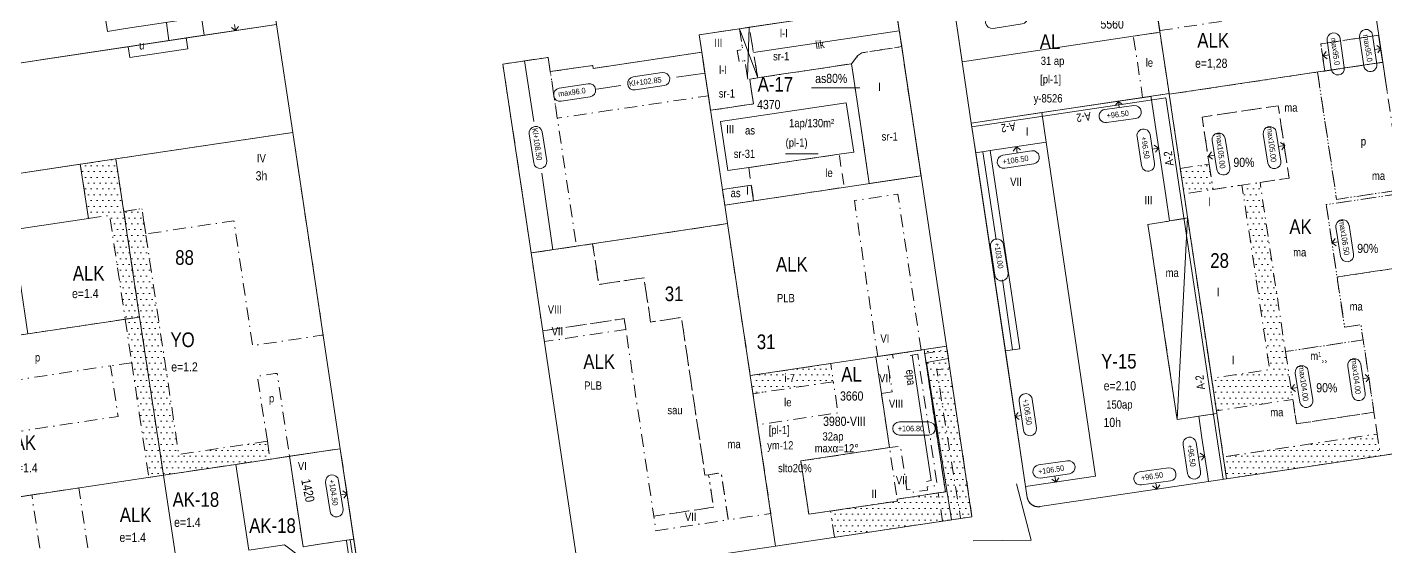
# Model space of a CAD drawing. Header units: metres. Extents: x 24485995 to 24488038, y 6819999 to 6822001.
# Drawn here: x 24486741.4 to 24487112.6, y 6820513.4 to 6820655.4 of the extents above; entities that cross this region are included whole.
import ezdxf

# ---------------------------------------------------------------- set-up
doc = ezdxf.new("R2010")
doc.units = ezdxf.units.M
for name, pattern in [('k10020', [0]), ('k10040', [10.3, 3.5, -1.5, 0.3, -1.5, 3.5]), ('k10050', [8, 3, -2, 3]), ('K10271', [0]), ('k10400', [0]), ('K10430', [0]), ('k10630.1', [0]), ('Osoitus_AK', [0])]:
    doc.linetypes.add(name, pattern=pattern)
for name, color, linetype, lineweight in [('AK_AsemakaavaTeksti_Korttelinumero', 7, 'Continuous', 0), ('AK_AsemakaavaViiva_Kaupunginosan_raja', 7, 'Continuous', 0), ('AK_JohdoillevarattuViiva', 7, 'Continuous', 0), ('AK_Kaavamerkinta_Kayttotarkoitusalue', 7, 'Continuous', 0), ('AK_KayttotarkoitusViiva', 7, 'Continuous', 0), ('AK_LiikennointiTeksti_Autopaikkamerkinta', 7, 'Continuous', 0), ('AK_LiikennointiTeksti_Autopaikkamerkinta_m2', 7, 'Continuous', 0), ('AK_LiikennointiViiva_Ajoneuvoliittymakielto', 7, 'Continuous', 0), ('AK_MuuAsemakaavaTeksti_Alueenosan_kayttotarkoitus', 7, 'Continuous', 0), ('AK_MuuAsemakaavaTeksti_Erityismaarays', 7, 'Continuous', 0), ('AK_MuuAsemakaavaViiva_alueenosan_raja', 7, 'Continuous', 0), ('AK_MuuAsemakaavaViiva_Merkinnan_alleviivaus', 7, 'Continuous', 0), ('AK_MuuAsemakaavaViiva_Merkinnan_Kohdistusnuoli', 7, 'Continuous', 0), ('AK_MuuAsemakaavaViiva_Ohj_alueenosan_raja', 7, 'Continuous', 0), ('AK_Poistettava_merkintä', 7, 'Continuous', 0), ('AK_RakennusalaTeksti_Huoneistomaara', 7, 'Continuous', 0), ('AK_RakennusalaTeksti_Kerrosala_tai_luku', 7, 'Continuous', 0), ('AK_RakennusalaTeksti_Rakennusoikeus', 7, 'Continuous', 0), ('AK_RakennusalaTeksti_Tehokkuusluku', 7, 'Continuous', 0), ('AK_RakennusalaViiva_Maanalaisen_tilan_viiva', 7, 'Continuous', 0), ('AK_RakennusalaViiva_Rakennusalan_raja__I_', 7, 'Continuous', 0), ('AK_RakentaminenTeksti_Kattokaltevuus', 7, 'Continuous', 0), ('AK_RakentaminenTeksti_Korkeusmerkinta', 7, 'Continuous', 0), ('AK_RakentaminenTeksti_Korkeusmerkinta_ja_soikio', 7, 'Continuous', 0), ('AK_RakentaminenTeksti_Korkeusmerkinta_ja_soikio_ja_nuoli', 7, 'Continuous', 0), ('AK_RakentaminenTeksti_Rakentamismaarays', 7, 'Continuous', 0), ('AK_RakentaminenViiva_dB_yms_aaltoviiva', 7, 'Continuous', 0), ('AK_RakentaminenViiva_Harjasuunta', 7, 'Continuous', 0), ('AK_RakentaminenViiva_Kulkuaukko', 7, 'Continuous', 0), ('AK_YmparistoAlue_Istutettava_alue', 7, 'Continuous', 0), ('AK_YmparistoTeksti_Aita_puurivimerkinta', 7, 'Continuous', 0), ('AK_YmparistoViiva_Aita', 7, 'Continuous', 0), ('AK_YmparistoViiva_Istutettava_puurivi', 7, 'Continuous', 0)]:
    doc.layers.add(name, color=color, linetype=linetype, lineweight=lineweight)
doc.styles.add('ArialNarrow', font='ARIALN.TTF')

# ---------------------------------------------------------------- blocks, each defined once
blk = doc.blocks.new('AKP43')
at = {"layer": 'AK_RakentaminenTeksti_Korkeusmerkinta_ja_soikio', "color": 7, "linetype": 'Continuous', "lineweight": 13}
for p, q in [((4, 1.8), (-4, 1.8)), ((-4, -1.8), (4, -1.8))]:
    blk.add_line(p, q, dxfattribs=at)
for centre, start, end in [((-4, 0), 90, 270), ((4, 0), 270, 90)]:
    blk.add_arc(centre, 1.8, start, end, dxfattribs=at)
blk = doc.blocks.new('KORKE4')
at = {"layer": 'AK_RakentaminenTeksti_Korkeusmerkinta_ja_soikio_ja_nuoli', "color": 7, "linetype": 'Continuous', "lineweight": 13}
for p, q in [((4, 1.8), (-4, 1.8)), ((-4, -1.8), (4, -1.8)), ((0, -3.5), (-1, -2.5)), ((0, -1.8), (0, -3.5)), ((0, -3.5), (1, -2.5))]:
    blk.add_line(p, q, dxfattribs=at)
for centre, start, end in [((-4, 0), 90, 270), ((4, 0), 270, 90)]:
    blk.add_arc(centre, 1.8, start, end, dxfattribs=at)

msp = doc.modelspace()

# ---------------------------------------------------------------- hatches: boundary and pattern name
at = {"layer": 'AK_YmparistoAlue_Istutettava_alue', "linetype": 'Continuous', "lineweight": 0}
h = msp.add_hatch(dxfattribs=at)
h.set_pattern_fill('DOTS', style=0)
h.paths.add_polyline_path([(24486755.86, 6820617.96), (24486758.08, 6820603.13), (24486763.88, 6820603.99), (24486768.13, 6820575.6), (24486772.09, 6820576.19), (24486768.8, 6820598.16), (24486767.83, 6820604.59), (24486767.76, 6820605.08), (24486765.62, 6820619.42)], flags=0)
h = msp.add_hatch(dxfattribs=at)
h.set_pattern_fill('DOTS', style=0)
h.paths.add_polyline_path([(24487056.4, 6820616.82), (24487057.44, 6820609.9), (24487065.35, 6820611.08), (24487064.32, 6820618.01)], flags=0)
h = msp.add_hatch(dxfattribs=at)
h.set_pattern_fill('DOTS', style=0)
h.paths.add_polyline_path([(24487066.3, 6820550.57), (24487071.66, 6820551.37), (24487087.16, 6820553.68), (24487085.14, 6820566.77), (24487084.49, 6820570.97), (24487079.34, 6820605.4), (24487078.21, 6820613), (24487073.26, 6820612.27), (24487074.4, 6820604.66), (24487079.54, 6820570.26), (24487080.84, 6820561.84), (24487071.91, 6820560.5), (24487064.98, 6820559.46)], flags=0)
h = msp.add_hatch(dxfattribs=at)
h.set_pattern_fill('DOTS', style=0)
h.paths.add_polyline_path([(24486778.86, 6820564.78), (24486777.03, 6820576.93), (24486773.74, 6820598.9), (24486772.7, 6820605.82), (24486767.76, 6820605.08), (24486767.83, 6820604.59), (24486768.8, 6820598.16), (24486772.09, 6820576.19), (24486777.82, 6820537.91), (24486778.57, 6820532.96), (24486807.74, 6820537.33), (24486806.98, 6820542.27), (24486789.97, 6820539.73), (24486782.77, 6820538.65)], flags=0)
h = msp.add_hatch(dxfattribs=at)
h.set_pattern_fill('DOTS', style=0)
h.paths.add_polyline_path([(24486768.13, 6820575.6), (24486769.91, 6820563.73), (24486771.98, 6820549.89), (24486774.62, 6820532.37), (24486778.57, 6820532.96), (24486777.82, 6820537.91), (24486772.09, 6820576.19)], flags=0)
h = msp.add_hatch(dxfattribs=at)
h.set_pattern_fill('DOTS', style=0)
h.paths.add_polyline_path([(24486999.5, 6820521.62), (24486961.92, 6820516.01), (24486960.85, 6820523.18), (24486979.15, 6820525.91), (24486979.07, 6820526.45), (24486992.22, 6820528.42), (24486986.41, 6820567.29), (24486992.54, 6820568.2)], flags=0)
h = msp.add_hatch(dxfattribs=at)
h.set_pattern_fill('DOTS', style=0)
h.paths.add_polyline_path([(24486938.9, 6820560.19), (24486960.9, 6820563.47), (24486961.63, 6820558.53), (24486939.64, 6820555.24)], flags=0)
h = msp.add_hatch(dxfattribs=at)
h.set_pattern_fill('DOTS', style=0)
h.paths.add_polyline_path([(24487110.22, 6820544.23), (24487098.71, 6820542.51), (24487089.11, 6820541.08), (24487072.49, 6820538.59), (24487068.19, 6820537.95), (24487069.08, 6820532.02), (24487069.26, 6820532.04), (24487111.11, 6820538.3), (24487110.66, 6820541.26)], flags=0)

# ---------------------------------------------------------------- linework, layer by layer
at = {"layer": 'AK_AsemakaavaViiva_Kaupunginosan_raja', "linetype": 'k10020', "lineweight": 9, "flags": 128}
for points in [[(24486809.51, 6820656.19), (24486813.94, 6820626.66), (24486820.42, 6820583.44), (24486821.8, 6820574.18)], [(24486821.8, 6820574.18), (24486826.89, 6820540.21)], [(24486826.89, 6820540.21), (24486833.37, 6820496.99)]]:
    msp.add_lwpolyline(points, dxfattribs=at)
at = {"layer": 'AK_JohdoillevarattuViiva', "linetype": 'Continuous', "lineweight": 5, "flags": 128}
for points in [[(24486779.45, 6820656.64), (24486780.06, 6820651.76)], [(24486993.05, 6820564.84), (24486987.09, 6820563.79), (24486993.94, 6820520.79)]]:
    msp.add_lwpolyline(points, dxfattribs=at)
at = {"layer": 'AK_KayttotarkoitusViiva', "linetype": 'Continuous', "lineweight": 20, "flags": 128}
for points in [[(24486796.16, 6820744.93), (24486809.51, 6820656.19), (24486715.96, 6820642.12), (24486709.31, 6820686.32)], [(24487048.91, 6820667), (24487048.91, 6820667), (24487107.26, 6820675.72), (24487111.72, 6820645.82)], [(24487053.35, 6820637.26), (24487048.91, 6820667)], [(24486925.69, 6820648.58), (24486924.98, 6820653.35), (24486978.62, 6820661.37), (24486985.58, 6820614.79)], [(24486994.88, 6820658.92), (24486999.32, 6820629.18)], [(24486871.34, 6820645.34), (24486883.71, 6820647.18), (24486884.29, 6820643.28), (24486895.9, 6820644.96), (24486896.02, 6820644.15), (24486925.69, 6820648.58)], [(24486925.69, 6820648.58), (24486931.94, 6820606.77)], [(24486879.05, 6820593.71), (24486871.34, 6820645.34)], [(24487053.37, 6820637.1), (24487111.72, 6820645.82)], [(24487111.72, 6820645.82), (24487112.92, 6820637.82)], [(24486999.32, 6820629.18), (24487053.35, 6820637.26)], [(24487053.35, 6820637.26), (24487053.37, 6820637.1)], [(24487069.08, 6820532.02), (24487063.73, 6820567.79), (24487058.57, 6820602.3), (24487053.37, 6820637.1)], [(24487014.6, 6820526.91), (24486999.47, 6820628.2), (24486999.32, 6820629.18)], [(24486765.61, 6820619.42), (24486813.94, 6820626.66), (24486820.42, 6820583.44), (24486821.8, 6820574.18), (24486826.89, 6820540.21)], [(24486723.77, 6820568.95), (24486717.29, 6820612.18), (24486765.61, 6820619.42)], [(24486772.09, 6820576.19), (24486765.61, 6820619.42)], [(24486931.94, 6820606.77), (24486979.65, 6820613.9), (24486985.58, 6820614.79)], [(24486985.58, 6820614.79), (24486992.54, 6820568.2)], [(24486931.94, 6820606.77), (24486932.69, 6820601.73)], [(24486879.05, 6820593.71), (24486903.02, 6820597.29), (24486932.69, 6820601.73)], [(24486932.69, 6820601.73), (24486938.9, 6820560.19)], [(24486892.22, 6820505.59), (24486879.05, 6820593.71)], [(24486772.09, 6820576.19), (24486723.77, 6820568.95)], [(24486778.57, 6820532.97), (24486772.09, 6820576.19)], [(24486992.54, 6820568.2), (24486938.9, 6820560.19)], [(24486945.86, 6820513.6), (24486999.5, 6820521.62), (24486992.54, 6820568.2)], [(24486938.9, 6820560.19), (24486945.86, 6820513.6)], [(24486798.37, 6820535.93), (24486821.8, 6820539.45), (24486826.89, 6820540.21)], [(24486818.54, 6820494.77), (24486821.8, 6820495.26), (24486833.37, 6820496.99), (24486826.89, 6820540.21)], [(24487124.46, 6820540.29), (24487069.08, 6820532.02)], [(24486778.57, 6820532.97), (24486730.25, 6820525.72)], [(24486798.37, 6820535.93), (24486778.57, 6820532.97)], [(24486778.57, 6820532.97), (24486785.04, 6820489.75)], [(24486818.54, 6820494.77), (24486816.17, 6820510.6), (24486811.62, 6820513.96), (24486801.88, 6820512.5), (24486798.37, 6820535.93)], [(24487069.08, 6820532.02), (24487018.01, 6820524.39)], [(24486945.86, 6820513.6), (24486892.22, 6820505.59)]]:
    msp.add_lwpolyline(points, dxfattribs=at)
at = {"layer": 'AK_KayttotarkoitusViiva', "linetype": 'Continuous', "lineweight": 20}
msp.add_arc((24487017.57, 6820527.35), 3, 188.4864, 278.52, dxfattribs=at)
at = {"layer": 'AK_LiikennointiViiva_Ajoneuvoliittymakielto', "linetype": 'k10630.1', "lineweight": 5, "flags": 128}
for points in [[(24486809.51, 6820656.19), (24486780.06, 6820651.76)], [(24486780.06, 6820651.76), (24486744.96, 6820646.48)], [(24486717.29, 6820612.18), (24486765.61, 6820619.42)], [(24487124.46, 6820540.29), (24487069.08, 6820532.02)], [(24486830.6, 6820515.48), (24486833.37, 6820496.99)]]:
    msp.add_lwpolyline(points, dxfattribs=at)
at = {"layer": 'AK_MuuAsemakaavaViiva_alueenosan_raja', "linetype": 'k10040', "lineweight": 5, "flags": 128}
for points in [[(24487050.78, 6820654.49), (24487091.32, 6820660.55), (24487109.12, 6820663.21), (24487109.1, 6820663.35), (24487107.26, 6820675.72), (24487048.91, 6820667), (24487050.78, 6820654.49), (24487048.91, 6820667)], [(24486938.62, 6820655.39), (24486957.62, 6820658.23), (24486978.62, 6820661.37), (24486980.3, 6820650.12), (24486969.37, 6820648.43), (24486968.31, 6820647.66), (24486966.6, 6820645.42), (24486960.2, 6820644.46), (24486950.56, 6820643.02), (24486940.99, 6820641.59), (24486939.95, 6820647.66), (24486938.62, 6820655.39)], [(24486924.98, 6820653.35), (24486925.69, 6820648.58), (24486928.05, 6820632.7), (24486939.81, 6820634.47), (24486938.8, 6820641.26), (24486938.3, 6820641.15), (24486937.45, 6820646.29), (24486935.86, 6820646.02), (24486935.37, 6820649.06), (24486936.85, 6820649.28), (24486935.94, 6820654.99), (24486924.98, 6820653.35)], [(24486935.94, 6820654.99), (24486936.85, 6820649.28), (24486935.37, 6820649.06), (24486935.86, 6820646.02), (24486937.45, 6820646.29), (24486938.2, 6820641.7), (24486938.3, 6820641.15), (24486938.8, 6820641.26), (24486940.99, 6820641.59), (24486940.39, 6820645.08), (24486939.5, 6820650.24), (24486938.62, 6820655.39), (24486935.94, 6820654.99)], [(24486935.94, 6820654.99), (24486938.62, 6820655.39)], [(24487053.35, 6820637.26), (24487046.13, 6820636.18), (24487043.62, 6820652.96), (24487050.84, 6820654.04), (24487053.35, 6820637.26)], [(24487095.9, 6820643.45), (24487111.72, 6820645.82), (24487111.06, 6820650.25), (24487110.61, 6820653.24), (24487094.79, 6820650.87), (24487095.24, 6820647.89), (24487095.9, 6820643.45)], [(24487095.9, 6820643.45), (24487095.24, 6820647.89), (24487094.79, 6820650.87), (24487110.61, 6820653.24), (24487111.06, 6820650.25), (24487111.72, 6820645.82)], [(24486897.79, 6820632.28), (24486927.47, 6820636.68), (24486927.05, 6820639.51), (24486925.69, 6820648.58), (24486896.02, 6820644.15), (24486895.9, 6820644.96), (24486884.29, 6820643.28), (24486885.18, 6820637.31), (24486886.19, 6820630.56), (24486897.79, 6820632.28)], [(24486925.69, 6820648.58), (24486927.05, 6820639.51), (24486927.47, 6820636.68)], [(24486966.6, 6820645.42), (24486969.02, 6820629.04), (24486971.44, 6820612.67), (24486985.58, 6820614.79), (24486982.66, 6820634.32), (24486980.3, 6820650.12), (24486974.84, 6820649.27), (24486969.37, 6820648.43), (24486968.31, 6820647.66), (24486966.6, 6820645.42)], [(24486886.19, 6820630.56), (24486885.18, 6820637.31), (24486884.29, 6820643.28), (24486883.71, 6820647.18), (24486883.2, 6820647.11), (24486871.34, 6820645.34), (24486871.91, 6820641.48), (24486879.05, 6820593.71), (24486890.92, 6820595.48), (24486891.41, 6820595.56), (24486886.19, 6820630.56)], [(24487093.92, 6820643.16), (24487096.52, 6820625.76), (24487099.12, 6820608.36), (24487108.02, 6820609.69), (24487116.92, 6820611.02), (24487114.92, 6820624.42), (24487112.92, 6820637.82), (24487111.72, 6820645.82), (24487095.9, 6820643.45), (24487093.92, 6820643.16)], [(24486938.8, 6820641.26), (24486940.99, 6820641.59)], [(24487053.37, 6820637.1), (24487056.4, 6820616.82), (24487064.31, 6820618.01), (24487062.39, 6820630.86), (24487083.16, 6820633.97), (24487086.12, 6820614.19), (24487078.2, 6820613.01), (24487085.14, 6820566.77), (24487106.38, 6820569.95), (24487105.76, 6820574.07), (24487101.31, 6820573.41), (24487099.26, 6820587.14), (24487096.3, 6820606.92), (24487117.07, 6820610.03), (24487116.92, 6820611.02), (24487099.12, 6820608.36), (24487093.92, 6820643.16), (24487053.37, 6820637.1)], [(24487065.35, 6820611.08), (24487073.26, 6820612.27), (24487078.2, 6820613.01), (24487086.12, 6820614.19), (24487085.08, 6820621.11), (24487083.25, 6820633.39), (24487083.16, 6820633.97), (24487062.39, 6820630.86), (24487062.48, 6820630.29), (24487064.31, 6820618.01), (24487065.35, 6820611.08)], [(24486821.8, 6820574.18), (24486820.42, 6820583.44), (24486813.94, 6820626.66), (24486765.61, 6820619.42), (24486767.76, 6820605.08), (24486772.71, 6820605.82), (24486773.74, 6820598.9), (24486797.84, 6820602.51), (24486802.95, 6820568.39), (24486821.8, 6820571.22)], [(24486755.86, 6820617.96), (24486765.61, 6820619.42)], [(24486758.08, 6820603.12), (24486755.86, 6820617.96)], [(24487064.31, 6820618.01), (24487065.35, 6820611.08)], [(24487056.4, 6820616.82), (24487057.44, 6820609.9)], [(24486939.21, 6820612.22), (24486931.3, 6820611.04), (24486931.94, 6820606.77), (24486939.85, 6820607.95)], [(24487057.44, 6820609.9), (24487058.42, 6820603.29), (24487064.97, 6820559.46), (24487080.84, 6820561.83), (24487073.26, 6820612.27), (24487065.35, 6820611.08), (24487057.44, 6820609.9)], [(24486985.62, 6820567.17), (24486979.25, 6820609.79), (24486967.38, 6820608.02), (24486973.75, 6820565.4), (24486985.62, 6820567.17)], [(24487120.03, 6820590.25), (24487117.07, 6820610.03), (24487099.27, 6820607.37), (24487096.3, 6820606.92), (24487099.26, 6820587.14), (24487102.22, 6820587.59), (24487120.03, 6820590.25)], [(24486758.08, 6820603.12), (24486763.88, 6820603.99), (24486768.13, 6820575.6)], [(24486767.76, 6820605.08), (24486772.71, 6820605.82)], [(24486767.76, 6820605.08), (24486767.84, 6820604.59), (24486768.8, 6820598.16), (24486772.09, 6820576.19)], [(24486773.74, 6820598.9), (24486772.71, 6820605.82)], [(24487047.57, 6820601.49), (24487053.37, 6820602.45), (24487058.42, 6820603.29), (24487061.15, 6820585.04), (24487064.97, 6820559.46), (24487066.3, 6820550.56), (24487066.42, 6820549.81), (24487061.47, 6820549.07), (24487055.54, 6820548.19), (24487052.85, 6820566.16), (24487047.57, 6820601.49)], [(24486895.86, 6820596.22), (24486903.02, 6820597.29), (24486920.46, 6820599.9), (24486932.69, 6820601.73), (24486938.9, 6820560.19), (24486942.38, 6820536.9), (24486944.53, 6820522.51), (24486938.72, 6820521.64), (24486932.91, 6820520.77), (24486931.95, 6820527.2), (24486930.99, 6820533.63), (24486929.26, 6820533.37), (24486927.53, 6820533.11), (24486926.55, 6820532.96), (24486923.33, 6820554.52), (24486920.1, 6820576.08), (24486915.9, 6820575.46), (24486911.7, 6820574.83), (24486910.79, 6820580.89), (24486909.89, 6820586.94), (24486902.97, 6820585.91), (24486897.53, 6820585.1), (24486896.69, 6820590.66), (24486895.86, 6820596.22)], [(24486806.98, 6820542.28), (24486789.98, 6820539.73), (24486782.77, 6820538.65), (24486778.86, 6820564.78), (24486777.03, 6820576.93), (24486773.74, 6820598.9)], [(24486891.41, 6820595.56), (24486890.92, 6820595.48), (24486879.05, 6820593.71), (24486880.71, 6820582.58), (24486882.23, 6820572.45), (24486904.48, 6820575.77), (24486904.89, 6820573.05), (24486904.92, 6820572.8), (24486911.22, 6820530.67), (24486912.55, 6820521.77), (24486919.48, 6820522.81), (24486927.62, 6820524.02), (24486928.86, 6820524.21), (24486927.53, 6820533.11), (24486926.55, 6820532.96), (24486920.1, 6820576.08), (24486911.7, 6820574.83), (24486909.89, 6820586.94), (24486902.97, 6820585.91), (24486897.53, 6820585.1), (24486895.86, 6820596.22), (24486891.41, 6820595.56)], [(24487126.99, 6820543.33), (24487122.08, 6820576.51), (24487120.08, 6820589.86), (24487120.03, 6820590.25), (24487111.13, 6820588.92), (24487099.26, 6820587.14)], [(24487099.26, 6820587.14), (24487101.31, 6820573.41), (24487105.76, 6820574.07), (24487106.38, 6820569.95), (24487109.33, 6820550.17), (24487110.22, 6820544.23), (24487111.11, 6820538.3), (24487124.46, 6820540.29)], [(24486725.55, 6820557.08), (24486723.77, 6820568.95), (24486768.13, 6820575.6)], [(24486772.09, 6820576.19), (24486768.13, 6820575.6)], [(24486768.13, 6820575.6), (24486769.91, 6820563.73)], [(24486778.57, 6820532.97), (24486777.83, 6820537.91), (24486772.09, 6820576.19)], [(24486821.8, 6820571.22), (24486822.24, 6820571.28), (24486821.8, 6820574.18)], [(24486904.89, 6820573.05), (24486904.48, 6820575.77), (24486882.23, 6820572.45), (24486882.67, 6820569.48), (24486904.92, 6820572.8), (24486904.89, 6820573.05)], [(24487085.14, 6820566.77), (24487087.16, 6820553.68), (24487088.19, 6820547.01), (24487097.82, 6820548.45), (24487109.33, 6820550.17), (24487106.38, 6820569.95), (24487101.93, 6820569.28), (24487094.87, 6820568.23), (24487085.14, 6820566.77)], [(24486961.92, 6820516.01), (24486960.85, 6820523.18), (24486979.15, 6820525.91), (24486979.07, 6820526.45), (24486992.22, 6820528.42), (24486986.41, 6820567.29), (24486992.54, 6820568.2), (24486999.5, 6820521.62), (24486961.92, 6820516.01)], [(24486974.75, 6820555.33), (24486977.72, 6820555.78), (24486976.37, 6820564.78), (24486977.95, 6820565.01), (24486977.81, 6820566), (24486981.76, 6820566.59), (24486981.91, 6820565.6), (24486984.68, 6820566.02), (24486990.03, 6820530.21), (24486987.26, 6820529.8), (24486987.39, 6820528.91), (24486983.44, 6820528.32), (24486983.3, 6820529.21), (24486981.72, 6820528.97), (24486979.93, 6820540.94), (24486976.97, 6820540.5), (24486974.75, 6820555.33)], [(24486992.68, 6820567.31), (24486993.05, 6820564.84), (24486993.42, 6820562.36), (24486989.92, 6820561.75), (24486990.99, 6820554.69), (24486993.54, 6820538.98), (24486996.31, 6820521.8), (24486996.41, 6820521.16), (24486993.94, 6820520.79), (24486991.47, 6820520.42), (24486991.37, 6820521.01), (24486990.23, 6820528.12), (24486992.22, 6820528.42), (24486986.57, 6820566.23), (24486992.68, 6820567.31)], [(24486730.1, 6820543.61), (24486730.59, 6820543.68), (24486731.09, 6820543.76), (24486745.43, 6820545.91), (24486766.19, 6820549.02), (24486764.12, 6820562.86), (24486743.35, 6820559.75), (24486729.01, 6820557.6), (24486728.52, 6820557.53), (24486728.02, 6820557.45), (24486730.1, 6820543.61)], [(24486769.91, 6820563.73), (24486764.12, 6820562.86)], [(24486769.91, 6820563.73), (24486771.99, 6820549.89)], [(24486938.9, 6820560.19), (24486960.9, 6820563.47), (24486961.63, 6820558.53), (24486939.64, 6820555.24), (24486938.9, 6820560.19)], [(24486806.98, 6820542.28), (24486804.25, 6820559.99), (24486809.16, 6820560.73), (24486809.66, 6820560.8), (24486813.05, 6820538.13)], [(24486961.63, 6820558.53), (24486939.64, 6820555.24), (24486940.91, 6820546.74), (24486962.9, 6820550.02), (24486961.63, 6820558.53)], [(24487066.3, 6820550.56), (24487066.42, 6820549.81), (24487068.19, 6820537.95), (24487110.22, 6820544.23), (24487109.33, 6820550.17), (24487088.19, 6820547.01), (24487087.16, 6820553.68), (24487079.41, 6820552.52), (24487066.3, 6820550.56)], [(24486771.99, 6820549.89), (24486774.61, 6820532.37)], [(24487066.3, 6820550.56), (24487066.42, 6820549.81)], [(24487069.08, 6820532.02), (24487068.19, 6820537.95), (24487110.22, 6820544.23), (24487111.11, 6820538.3), (24487069.08, 6820532.02)], [(24486806.98, 6820542.28), (24486807.74, 6820537.34)], [(24486821.8, 6820539.45), (24486826.89, 6820540.21), (24486830.6, 6820515.48), (24486825.51, 6820514.72), (24486821.8, 6820514.17)], [(24486952.74, 6820536.88), (24486976.97, 6820540.5), (24486979.07, 6820526.45), (24486979.15, 6820525.91), (24486954.92, 6820522.29), (24486952.74, 6820536.88)], [(24486778.57, 6820532.97), (24486798.37, 6820535.93), (24486807.74, 6820537.34)], [(24486813.05, 6820538.13), (24486807.74, 6820537.34)], [(24486813.05, 6820538.13), (24486821.8, 6820539.45)], [(24486821.8, 6820514.17), (24486816.76, 6820513.41), (24486813.05, 6820538.13)], [(24486774.61, 6820532.37), (24486778.57, 6820532.97)], [(24486928.86, 6820524.21), (24486927.62, 6820524.02), (24486919.48, 6820522.81), (24486912.55, 6820521.77), (24486913.14, 6820517.81), (24486920.07, 6820518.85), (24486928.21, 6820520.07), (24486929.45, 6820520.25), (24486932.91, 6820520.77), (24486930.99, 6820533.63), (24486927.53, 6820533.11), (24486928.86, 6820524.21)], [(24486760.95, 6820492.91), (24486760.91, 6820493.21), (24486755.47, 6820529.5), (24486742.61, 6820527.58), (24486748.05, 6820491.28), (24486748.1, 6820490.99), (24486760.95, 6820492.91)], [(24487069.26, 6820532.05), (24487069.08, 6820532.02)], [(24486742.61, 6820527.58), (24486735.2, 6820526.46)]]:
    msp.add_lwpolyline(points, dxfattribs=at)
at = {"layer": 'AK_MuuAsemakaavaViiva_Merkinnan_alleviivaus', "linetype": 'Continuous', "lineweight": 5, "flags": 128}
for points in [[(24486955.67, 6820638.87), (24486968.87, 6820638.87)], [(24486948.51, 6820620.84), (24486957.44, 6820620.84)]]:
    msp.add_lwpolyline(points, dxfattribs=at)
at = {"layer": 'AK_MuuAsemakaavaViiva_Merkinnan_Kohdistusnuoli', "linetype": 'Osoitus_AK', "lineweight": 5, "flags": 128}
for points in [[(24486879.82, 6820629.64), (24486877.27, 6820646.22)], [(24486918.74, 6820641.77), (24486926.58, 6820642.84)], [(24486903.6, 6820639.52), (24486896.87, 6820638.49)], [(24487006.1, 6820597.34), (24487002.48, 6820621.4)], [(24486882.01, 6820615.49), (24486884.98, 6820594.6)], [(24487007.81, 6820586.33), (24487010.58, 6820567.23)], [(24486999.78, 6820515), (24487015.65, 6820515.21), (24487011.65, 6820530.57)]]:
    msp.add_lwpolyline(points, dxfattribs=at)
at = {"layer": 'AK_MuuAsemakaavaViiva_Ohj_alueenosan_raja', "linetype": 'k10050', "lineweight": 5, "flags": 128}
msp.add_lwpolyline([(24486938.49, 6820617.05), (24486939.21, 6820612.22), (24486939.85, 6820607.95), (24486952.21, 6820609.8), (24486964.57, 6820611.65), (24486963.22, 6820620.69), (24486950.86, 6820618.87), (24486938.49, 6820617.05)], dxfattribs=at)
at = {"layer": 'AK_Poistettava_merkintä', "linetype": 'k10040', "lineweight": 0, "flags": 128}
for points in [[(24487057.44, 6820609.9), (24487058.42, 6820603.29)], [(24486895.86, 6820596.22), (24486901.3, 6820597.04), (24486903.02, 6820597.29), (24486908.23, 6820598.07), (24486932.69, 6820601.73), (24486934.36, 6820590.6), (24486936.17, 6820578.48), (24486938.9, 6820560.19), (24486942.83, 6820533.88), (24486944.53, 6820522.51)]]:
    msp.add_lwpolyline(points, dxfattribs=at)
at = {"layer": 'AK_RakennusalaViiva_Maanalaisen_tilan_viiva', "linetype": 'Continuous', "lineweight": 5, "flags": 128}
msp.add_lwpolyline([(24487055.54, 6820548.19), (24487058.41, 6820603.41)], dxfattribs=at)
at = {"layer": 'AK_RakennusalaViiva_Rakennusalan_raja__I_', "linetype": 'K10271', "lineweight": 9, "flags": 128}
for points in [[(24486784.79, 6820652.47), (24486789.74, 6820653.22), (24486788.99, 6820658.16), (24486784.05, 6820657.42), (24486768.23, 6820655.04), (24486763.28, 6820654.29), (24486758.52, 6820685.94), (24486784.23, 6820689.81), (24486783.83, 6820692.47), (24486783.79, 6820692.77), (24486781.85, 6820705.63), (24486768.64, 6820703.64), (24486761.21, 6820702.52), (24486762.45, 6820694.31), (24486763.19, 6820689.37), (24486755.28, 6820688.18), (24486735.76, 6820685.24), (24486735.02, 6820690.19), (24486732.05, 6820689.74), (24486719.2, 6820687.81), (24486719.65, 6820684.84), (24486716.68, 6820684.39), (24486716.98, 6820682.42), (24486722.14, 6820648.1), (24486722.88, 6820643.16), (24486763.17, 6820649.22), (24486768.97, 6820650.09), (24486784.79, 6820652.47)], [(24486809.51, 6820656.19), (24486803.56, 6820695.75), (24486789.72, 6820693.66), (24486783.79, 6820692.77), (24486783.83, 6820692.47), (24486784.23, 6820689.81), (24486788.99, 6820658.16), (24486789.74, 6820653.22), (24486809.51, 6820656.19)], [(24486788.99, 6820658.16), (24486784.23, 6820689.81), (24486758.52, 6820685.94), (24486763.28, 6820654.29), (24486768.23, 6820655.04), (24486784.05, 6820657.42), (24486788.99, 6820658.16)], [(24487050.84, 6820654.04), (24487048.91, 6820667), (24486994.88, 6820658.92), (24486996.81, 6820645.97), (24487050.84, 6820654.04)], [(24486924.98, 6820653.35), (24486925.33, 6820650.97), (24486925.69, 6820648.58), (24486926.37, 6820644.05), (24486927.05, 6820639.51), (24486927.47, 6820636.68), (24486928.05, 6820632.7), (24486933.93, 6820633.59), (24486939.81, 6820634.47), (24486939.3, 6820637.87), (24486938.8, 6820641.26), (24486939.89, 6820641.43), (24486940.99, 6820641.59), (24486947.33, 6820642.54), (24486953.79, 6820643.5), (24486966.6, 6820645.42), (24486967.12, 6820641.85), (24486969.02, 6820629.04), (24486971.44, 6820612.67), (24486978.66, 6820613.75), (24486985.58, 6820614.79), (24486984.63, 6820621.17), (24486983.78, 6820626.85), (24486983.14, 6820631.15), (24486982.19, 6820637.49), (24486981.34, 6820643.17), (24486980.3, 6820650.12), (24486979.46, 6820655.74), (24486978.62, 6820661.37), (24486958.62, 6820658.38), (24486938.62, 6820655.39), (24486937.28, 6820655.19), (24486935.94, 6820654.99), (24486930.46, 6820654.17), (24486924.98, 6820653.35)], [(24486784.79, 6820652.47), (24486768.97, 6820650.09), (24486769.42, 6820647.13), (24486785.24, 6820649.51), (24486784.79, 6820652.47)], [(24487014.6, 6820526.91), (24487014.62, 6820526.81), (24487014.64, 6820526.71), (24487014.67, 6820526.6), (24487014.69, 6820526.5), (24487014.72, 6820526.4), (24487014.76, 6820526.3), (24487014.8, 6820526.21), (24487014.84, 6820526.11), (24487014.89, 6820526.02), (24487014.93, 6820525.92), (24487014.98, 6820525.83), (24487015.04, 6820525.74), (24487015.1, 6820525.66), (24487015.16, 6820525.57), (24487015.22, 6820525.49), (24487015.29, 6820525.41), (24487015.36, 6820525.33), (24487015.43, 6820525.25), (24487015.5, 6820525.18), (24487015.58, 6820525.11), (24487015.66, 6820525.04), (24487015.74, 6820524.97), (24487015.83, 6820524.91), (24487015.91, 6820524.85), (24487016, 6820524.8), (24487016.09, 6820524.74), (24487016.18, 6820524.69), (24487016.28, 6820524.65), (24487016.37, 6820524.6), (24487016.47, 6820524.56), (24487016.57, 6820524.53), (24487016.67, 6820524.49), (24487016.77, 6820524.46), (24487016.87, 6820524.44), (24487016.97, 6820524.41), (24487017.08, 6820524.4), (24487017.18, 6820524.38), (24487017.28, 6820524.37), (24487017.39, 6820524.36), (24487017.49, 6820524.36), (24487017.6, 6820524.35), (24487017.7, 6820524.36), (24487017.81, 6820524.36), (24487017.91, 6820524.37), (24487018.01, 6820524.39), (24487064.13, 6820531.28), (24487063.84, 6820533.25), (24487062.34, 6820543.23), (24487061.47, 6820549.07), (24487055.54, 6820548.19), (24487052.85, 6820566.16), (24487048.35, 6820596.26), (24487047.57, 6820601.49), (24487053.26, 6820602.43), (24487053.49, 6820602.47), (24487052.45, 6820609.42), (24487048.47, 6820636.1), (24487048.43, 6820636.35), (24487048.4, 6820636.52), (24487018.61, 6820632.07), (24487019.79, 6820623.99), (24487033.21, 6820532.69), (24487014.16, 6820529.85), (24487014.6, 6820526.91)], [(24486932.78, 6820616.21), (24486938.49, 6820617.05), (24486963.22, 6820620.69), (24486967.2, 6820621.27), (24486965.16, 6820634.76), (24486930.8, 6820629.68), (24486932.78, 6820616.21)], [(24487019.79, 6820623.99), (24487018.61, 6820632.07), (24486999.32, 6820629.18), (24487000.53, 6820621.11), (24487004.43, 6820621.7), (24487019.79, 6820623.99)], [(24487000.53, 6820621.11), (24487008.62, 6820566.93), (24487012.53, 6820567.52), (24487004.43, 6820621.7), (24487000.53, 6820621.11)], [(24487004.43, 6820621.7), (24487012.53, 6820567.52), (24487008.62, 6820566.93), (24487014.16, 6820529.85), (24487033.21, 6820532.69), (24487019.79, 6820623.99), (24487004.43, 6820621.7)], [(24486737.32, 6820600.01), (24486758.08, 6820603.12), (24486755.86, 6820617.96), (24486717.29, 6820612.18), (24486719.52, 6820597.34), (24486737.32, 6820600.01)], [(24486939.21, 6820612.22), (24486931.3, 6820611.04), (24486931.94, 6820606.77), (24486939.85, 6820607.95), (24486939.21, 6820612.22)], [(24487066.42, 6820549.81), (24487066.3, 6820550.56), (24487064.97, 6820559.46), (24487063.73, 6820567.79), (24487058.57, 6820602.3), (24487058.42, 6820603.29), (24487053.49, 6820602.47), (24487053.26, 6820602.43), (24487047.57, 6820601.49), (24487048.35, 6820596.26), (24487052.85, 6820566.16), (24487055.54, 6820548.19), (24487061.47, 6820549.07), (24487066.42, 6820549.81)], [(24486737.32, 6820600.01), (24486719.52, 6820597.34), (24486723.77, 6820568.95), (24486741.57, 6820571.62), (24486737.32, 6820600.01)], [(24486952.74, 6820536.88), (24486954.92, 6820522.29), (24486979.15, 6820525.91), (24486979.07, 6820526.45), (24486992.22, 6820528.42), (24486986.41, 6820567.29), (24486981.76, 6820566.59), (24486977.81, 6820566), (24486973.26, 6820565.32), (24486974.75, 6820555.33), (24486976.97, 6820540.5), (24486952.74, 6820536.88)], [(24486821.8, 6820539.45), (24486813.05, 6820538.13), (24486816.76, 6820513.41), (24486821.8, 6820514.17), (24486825.51, 6820514.72), (24486830.6, 6820515.48), (24486826.89, 6820540.21), (24486821.8, 6820539.45)]]:
    msp.add_lwpolyline(points, dxfattribs=at)
at = {"layer": 'AK_RakentaminenTeksti_Korkeusmerkinta_ja_soikio_ja_nuoli', "linetype": 'Continuous', "lineweight": 5, "flags": 128}
for points in [[(24486798.27, 6820654.5), (24486797.15, 6820655.36)], [(24486798.04, 6820656.19), (24486798.27, 6820654.5)], [(24486798.27, 6820654.5), (24486799.13, 6820655.63)], [(24487096.54, 6820651.83), (24487097.66, 6820643.91)], [(24487101.22, 6820644.41), (24487100.11, 6820652.33)], [(24487105.39, 6820652.75), (24487106.55, 6820644.83)], [(24487110.11, 6820645.35), (24487108.95, 6820653.27)], [(24487095.42, 6820647.63), (24487096.27, 6820648.76)], [(24487097.1, 6820647.87), (24487095.42, 6820647.63)], [(24487095.42, 6820647.63), (24487096.55, 6820646.78)], [(24487109.53, 6820649.31), (24487111.21, 6820649.56)], [(24487111.21, 6820649.56), (24487110.08, 6820650.4)], [(24487111.21, 6820649.56), (24487110.37, 6820648.42)], [(24487043.71, 6820634.01), (24487035.78, 6820632.92)], [(24487039.51, 6820635.15), (24487038.66, 6820634.02)], [(24487039.51, 6820635.15), (24487040.64, 6820634.29)], [(24487039.74, 6820633.46), (24487039.51, 6820635.15)], [(24487036.27, 6820629.35), (24487044.19, 6820630.44)], [(24487044.59, 6820625.51), (24487045.82, 6820617.6)], [(24487049.38, 6820618.15), (24487048.15, 6820626.06)], [(24487079.08, 6820626.18), (24487080.35, 6820618.28)], [(24487083.9, 6820618.85), (24487082.64, 6820626.75)], [(24487015.83, 6820621.63), (24487007.92, 6820620.42)], [(24487011.62, 6820622.7), (24487010.78, 6820621.56)], [(24487011.62, 6820622.7), (24487012.76, 6820621.87)], [(24487011.88, 6820621.02), (24487011.62, 6820622.7)], [(24487048.76, 6820622.11), (24487050.44, 6820622.37)], [(24487050.44, 6820622.37), (24487049.3, 6820623.2)], [(24487050.44, 6820622.37), (24487049.61, 6820621.23)], [(24487065.13, 6820624.43), (24487066.4, 6820616.53)], [(24487069.96, 6820617.11), (24487068.68, 6820625)], [(24487083.27, 6820622.8), (24487084.95, 6820623.07)], [(24487084.95, 6820623.07), (24487083.8, 6820623.9)], [(24487084.95, 6820623.07), (24487084.12, 6820621.93)], [(24487008.47, 6820616.86), (24487016.37, 6820618.07)], [(24487064.09, 6820620.21), (24487064.91, 6820621.36)], [(24487065.76, 6820620.48), (24487064.09, 6820620.21)], [(24487064.09, 6820620.21), (24487065.23, 6820619.38)], [(24487098.95, 6820600.73), (24487100.19, 6820592.83)], [(24487103.75, 6820593.39), (24487102.51, 6820601.29)], [(24487097.89, 6820596.51), (24487098.73, 6820597.66)], [(24487099.57, 6820596.78), (24487097.89, 6820596.51)], [(24487097.89, 6820596.51), (24487099.04, 6820595.68)], [(24487102.19, 6820562.77), (24487103.41, 6820554.87)], [(24487106.97, 6820555.41), (24487105.75, 6820563.32)], [(24487087.82, 6820560.87), (24487089.06, 6820552.97)], [(24487092.62, 6820553.53), (24487091.38, 6820561.43)], [(24487106.36, 6820559.37), (24487108.04, 6820559.63)], [(24487108.04, 6820559.63), (24487106.9, 6820560.46)], [(24487108.04, 6820559.63), (24487107.2, 6820558.49)], [(24487086.76, 6820556.66), (24487087.59, 6820557.8)], [(24487088.44, 6820556.92), (24487086.76, 6820556.66)], [(24487086.76, 6820556.66), (24487087.9, 6820555.82)], [(24487012.4, 6820553.21), (24487013.55, 6820545.29)], [(24487017.11, 6820545.81), (24487015.97, 6820553.73)], [(24487011.29, 6820549.01), (24487012.14, 6820550.14)], [(24487012.98, 6820549.25), (24487011.29, 6820549.01)], [(24487011.29, 6820549.01), (24487012.43, 6820548.16)], [(24487057.17, 6820541.31), (24487058.42, 6820533.41)], [(24487061.98, 6820533.97), (24487060.73, 6820541.87)], [(24487025.61, 6820536.91), (24487017.69, 6820535.76)], [(24487061.35, 6820537.92), (24487063.03, 6820538.19)], [(24487063.03, 6820538.19), (24487061.89, 6820539.02)], [(24487063.03, 6820538.19), (24487062.2, 6820537.04)], [(24487018.21, 6820532.2), (24487026.12, 6820533.35)], [(24487022.17, 6820532.77), (24487022.41, 6820531.09)], [(24487053.21, 6820534.97), (24487045.29, 6820533.86)], [(24486822.9, 6820530.99), (24486824.12, 6820523.08)], [(24486827.68, 6820523.63), (24486826.45, 6820531.54)], [(24487022.41, 6820531.09), (24487021.28, 6820531.93)], [(24487022.41, 6820531.09), (24487023.26, 6820532.22)], [(24487045.79, 6820530.3), (24487053.71, 6820531.41)], [(24487049.99, 6820529.17), (24487048.86, 6820530.02)], [(24487049.75, 6820530.85), (24487049.99, 6820529.17)], [(24487049.99, 6820529.17), (24487050.84, 6820530.3)], [(24486827.07, 6820527.59), (24486828.75, 6820527.85)], [(24486828.75, 6820527.85), (24486827.61, 6820528.68)], [(24486828.75, 6820527.85), (24486827.91, 6820526.7)]]:
    msp.add_lwpolyline(points, dxfattribs=at)
at = {"layer": 'AK_RakentaminenTeksti_Korkeusmerkinta_ja_soikio_ja_nuoli', "linetype": 'Continuous', "lineweight": 5}
for centre, start, end in [((24487098.33, 6820652.08), 8.0171, 188.0171), ((24487099.44, 6820644.16), 188.0171, 8.0171), ((24487036.02, 6820631.14), 97.8081, 277.8081), ((24487043.95, 6820632.22), 277.8081, 97.8081), ((24487066.9, 6820624.72), 9.1685, 189.1685), ((24487080.86, 6820626.47), 9.1052, 189.1052), ((24487016.1, 6820619.85), 278.6732, 98.6732), ((24487008.19, 6820618.64), 98.6732, 278.6732), ((24487082.12, 6820618.57), 189.1052, 9.1052), ((24487068.18, 6820616.82), 189.1685, 9.1685), ((24487100.73, 6820601.01), 8.9396, 188.9396), ((24487101.97, 6820593.11), 188.9396, 8.9396), ((24487089.6, 6820561.15), 8.9149, 188.9149), ((24487103.97, 6820563.05), 8.7751, 188.7751), ((24487014.18, 6820553.47), 8.2333, 188.2333), ((24487105.19, 6820555.14), 188.7751, 8.7751), ((24487090.84, 6820553.25), 188.9149, 8.9149), ((24487015.33, 6820545.55), 188.2333, 8.2333), ((24487058.95, 6820541.59), 8.9726, 188.9726), ((24487025.87, 6820535.13), 278.2594, 98.2594), ((24486824.67, 6820531.26), 8.8368, 188.8368), ((24487017.95, 6820533.98), 98.2594, 278.2594), ((24487045.54, 6820532.08), 97.9893, 277.9893), ((24487053.46, 6820533.19), 277.9893, 97.9893), ((24487060.2, 6820533.69), 188.9726, 8.9726), ((24486825.9, 6820523.36), 188.8368, 8.8368)]:
    msp.add_arc(centre, 1.8, start, end, dxfattribs=at)
for centre, major_axis, start_param, end_param in [((24487107.17, 6820653.01), (-1.78, -0.26), 3.141593, 6.283185), ((24487108.33, 6820645.09), (-1.78, -0.26), 0, 3.141593), ((24487046.37, 6820625.78), (-0.28, 1.78), 4.712389, 7.853982), ((24487047.6, 6820617.88), (-0.28, 1.78), 1.570796, 4.712389)]:
    msp.add_ellipse(centre, major_axis=major_axis, ratio=1, start_param=start_param, end_param=end_param, dxfattribs=at)
at = {"layer": 'AK_RakentaminenViiva_dB_yms_aaltoviiva', "linetype": 'k10400', "lineweight": 0, "flags": 128}
msp.add_lwpolyline([(24486983.2, 6820565.8), (24486988.32, 6820531.48), (24486987.04, 6820531.28)], dxfattribs=at)
at = {"layer": 'AK_RakentaminenViiva_Harjasuunta', "linetype": 'Continuous', "lineweight": 5, "flags": 128}
msp.add_lwpolyline([(24486939.8, 6820648.52), (24486979.65, 6820654.47)], dxfattribs=at)
at = {"layer": 'AK_RakentaminenViiva_Kulkuaukko', "linetype": 'Continuous', "lineweight": 5, "flags": 128}
for points in [[(24486935.94, 6820654.99), (24486940.99, 6820641.59)], [(24486938.62, 6820655.39), (24486938.2, 6820641.7)]]:
    msp.add_lwpolyline(points, dxfattribs=at)
at = {"layer": 'AK_YmparistoViiva_Aita', "linetype": 'Continuous', "lineweight": 5, "flags": 128}
for points in [[(24486999.47, 6820628.2), (24487052.51, 6820636.12)], [(24487052.51, 6820636.12), (24487057.58, 6820602.15)], [(24487057.58, 6820602.15), (24487062.74, 6820567.64)], [(24487062.74, 6820567.64), (24487068.09, 6820531.87)], [(24486829.61, 6820515.34), (24486832.23, 6820497.85)]]:
    msp.add_lwpolyline(points, dxfattribs=at)
at = {"layer": 'AK_YmparistoViiva_Istutettava_puurivi', "linetype": 'K10430', "lineweight": 5, "flags": 128}
msp.add_lwpolyline([(24486828.56, 6820514.99), (24486831.26, 6820496.98)], dxfattribs=at)

# ---------------------------------------------------------------- block references
at = {"layer": 'AK_RakentaminenTeksti_Korkeusmerkinta_ja_soikio', "color": 7, "lineweight": 5}
for p, rotation in [((24486890.94, 6820637.58), 8.746162262551113), ((24486911.17, 6820640.65), 8.449538261206406), ((24486880.91, 6820622.56), 98.81290163781675), ((24487006.95, 6820591.83), 98.82037955203151)]:
    msp.add_blockref('AKP43', p, dxfattribs=dict(at, rotation=rotation))
msp.add_blockref('AKP43', (24486983.67, 6820545.73), dxfattribs=at)
at = {"layer": 'AK_RakentaminenTeksti_Korkeusmerkinta_ja_soikio_ja_nuoli', "color": 7, "lineweight": 5, "rotation": 188.7779668981676}
msp.add_blockref('KORKE4', (24487008.95, 6820657.49), dxfattribs=at)

# ---------------------------------------------------------------- texts
at = {"layer": 'AK_AsemakaavaTeksti_Korttelinumero', "linetype": 'Continuous', "lineweight": 5, "style": 'ArialNarrow'}
for s, p in [('88', (24486781.81, 6820590.47)), ('28', (24487064.61, 6820589.65)), ('31', (24486915.57, 6820580.55)), ('31', (24486940.71, 6820567.44))]:
    msp.add_text(s, height=4, dxfattribs=at).set_placement(p)
at = {"layer": 'AK_Kaavamerkinta_Kayttotarkoitusalue', "linetype": 'Continuous', "lineweight": 0, "style": 'ArialNarrow'}
for s, p in [('AL', (24487018.02, 6820649.46)), ('ALK', (24487061.07, 6820649.84)), ('A-17', (24486940.94, 6820637.82)), ('AK', (24487086.22, 6820598.87)), ('ALK', (24486945.95, 6820588.64)), ('ALK', (24486753.83, 6820586.17)), ('YO', (24486780.5, 6820567.99)), ('ALK', (24486893.31, 6820561.99)), ('Y-15', (24487034.79, 6820562.13)), ('AL', (24486963.78, 6820558.56)), ('AK', (24486737.68, 6820539.88)), ('AK-18', (24486781.09, 6820524.33)), ('ALK', (24486766.66, 6820520.14)), ('AK-18', (24486802.02, 6820517.18))]:
    msp.add_text(s, height=4, dxfattribs=at).set_placement(p)
at = {"layer": 'AK_LiikennointiTeksti_Autopaikkamerkinta', "linetype": 'Continuous', "lineweight": 0, "style": 'ArialNarrow'}
for s, p in [('31 ap', (24487018.29, 6820645.11)), ('[pl-1]', (24487018.11, 6820640.09)), ('32ap', (24486958.66, 6820542.45))]:
    msp.add_text(s, height=2.25, dxfattribs=at).set_placement(p)
at = {"layer": 'AK_LiikennointiTeksti_Autopaikkamerkinta_m2', "linetype": 'Continuous', "lineweight": 0, "style": 'ArialNarrow'}
for s, p in [('1ap/130m²', (24486949.52, 6820628.09)), ('150ap', (24487036.19, 6820551.16))]:
    msp.add_text(s, height=2.25, dxfattribs=at).set_placement(p)
at = {"layer": 'AK_MuuAsemakaavaTeksti_Alueenosan_kayttotarkoitus', "linetype": 'Continuous', "lineweight": 0, "style": 'ArialNarrow'}
for s, p in [('u', (24486771.95, 6820649.34)), ('le', (24487046.97, 6820644.61)), ('ma', (24487084.86, 6820632.34)), ('as', (24486937.49, 6820626.09)), ('p', (24487105.75, 6820623.1)), ('ma', (24487108.79, 6820613.7)), ('as', (24486933.56, 6820608.97)), ('l', (24487064.15, 6820606.55)), ('ma', (24487087.26, 6820592.76)), ('ma', (24487052.42, 6820587.18)), ('l', (24487066.47, 6820581.86)), ('ma', (24487102.69, 6820577.99)), ('m¹¸¸', (24487091.94, 6820564.44)), ('p', (24486743.48, 6820564.06)), ('l', (24487070.57, 6820563.3)), ('i-7', (24486948.27, 6820558.41)), ('p', (24486807.42, 6820552.88)), ('sau', (24486916.28, 6820549.63)), ('ma', (24487081.01, 6820549.07)), ('ma', (24486932.71, 6820540.35))]:
    msp.add_text(s, height=2.25, dxfattribs=at).set_placement(p)
at = {"layer": 'AK_MuuAsemakaavaTeksti_Erityismaarays', "linetype": 'Continuous', "lineweight": 0, "style": 'ArialNarrow'}
for s, p in [('sr-1', (24486945.16, 6820646.35)), ('sr-1', (24486930.32, 6820636.2)), ('y-8526', (24487016.35, 6820634.86)), ('sr-1', (24486974.81, 6820624.44)), ('sr-31', (24486934.4, 6820619.7)), ('(pl-1)', (24486948.57, 6820622.77)), ('le', (24486959.44, 6820614.5)), ('PLB', (24486946.21, 6820580.24)), ('PLB', (24486893.54, 6820556.34)), ('le', (24486948.19, 6820551.79)), ('[pl-1]', (24486943.96, 6820544.21))]:
    msp.add_text(s, height=2.25, dxfattribs=at).set_placement(p)
at = {"layer": 'AK_RakennusalaTeksti_Huoneistomaara', "linetype": 'Continuous', "lineweight": 0, "style": 'ArialNarrow'}
for s, p in [('3h', (24486803.78, 6820613.55)), ('10h', (24487035.44, 6820546.15))]:
    msp.add_text(s, height=2.5, dxfattribs=at).set_placement(p)
at = {"layer": 'AK_RakennusalaTeksti_Kerrosala_tai_luku', "linetype": 'Continuous', "lineweight": 0, "style": 'ArialNarrow'}
for s, p in [('l-I', (24486947.03, 6820652.66)), ('III', (24486929.12, 6820650)), ('l-I', (24486930.42, 6820642.63)), ('I', (24486973.9, 6820637.98)), ('III', (24486932.34, 6820626.45)), ('I', (24487014.23, 6820625.78)), ('IV', (24486804.13, 6820618.47)), ('VII', (24487009.94, 6820612.03)), ('I', (24486937.83, 6820609.64)), ('III', (24487046.64, 6820607.04)), ('VIII', (24486883.6, 6820577.16)), ('VII', (24486884.66, 6820571.19)), ('VI', (24486974.48, 6820569.21)), ('VII', (24486974.13, 6820558.39)), ('VIII', (24486976.8, 6820551.41)), ('VI', (24486815.31, 6820534.37)), ('slto20%', (24486946.51, 6820533.79)), ('VII', (24486978.73, 6820530.47)), ('II', (24486972.07, 6820526.73)), ('VII', (24486921.07, 6820520.44))]:
    msp.add_text(s, height=2.25, dxfattribs=at).set_placement(p)
at = {"layer": 'AK_RakennusalaTeksti_Rakennusoikeus', "linetype": 'Continuous', "lineweight": 0, "style": 'ArialNarrow'}
for s, p in [('5560', (24487034.61, 6820655.04)), ('as80%', (24486956.66, 6820640.17)), ('4370', (24486940.8, 6820633.04)), ('90%', (24487070.93, 6820617.23)), ('90%', (24487104.76, 6820593.7)), ('3660', (24486963.46, 6820553.37)), ('90%', (24487093.57, 6820555.62)), ('3980-VIII', (24486958.83, 6820546.46))]:
    msp.add_text(s, height=2.5, dxfattribs=at).set_placement(p)
msp.add_text('1420', height=2.5, rotation=281.8887, dxfattribs=at).set_placement((24486816.21, 6820531.65))
at = {"layer": 'AK_RakennusalaTeksti_Tehokkuusluku', "linetype": 'Continuous', "lineweight": 0, "style": 'ArialNarrow'}
for s, p in [('e=1,28', (24487060.45, 6820644.32)), ('e=1.4', (24486753.62, 6820581.38)), ('e=1.2', (24486780.72, 6820561.32)), ('e=2.10', (24487035.49, 6820556.15)), ('e=1.4', (24486736.98, 6820533.74)), ('e=1.4', (24486781.5, 6820518.84)), ('e=1.4', (24486766.57, 6820514.72))]:
    msp.add_text(s, height=2.5, dxfattribs=at).set_placement(p)
at = {"layer": 'AK_RakentaminenTeksti_Kattokaltevuus', "linetype": 'Continuous', "lineweight": 0, "style": 'ArialNarrow'}
msp.add_text('maxα=12°', height=2.25, dxfattribs=at).set_placement((24486956.54, 6820539.21))
at = {"layer": 'AK_RakentaminenTeksti_Korkeusmerkinta', "linetype": 'Continuous', "lineweight": 0, "style": 'ArialNarrow'}
for s, rotation, p in [('max95.0', 278.2166, (24487097.51, 6820652.41)), ('max95.0', 278.6629, (24487106.34, 6820653.33)), ('Kl+102.85', 7.437, (24486905.91, 6820639.22)), ('max96.0', 7.7555, (24486886.54, 6820636.4)), ('+96.50', 6.836, (24487036.39, 6820630.49)), ('Kl+108.50', 278.3134, (24486879.31, 6820627.74)), ('+96.50', 278.5025, (24487045.69, 6820625.39)), ('max105.00', 276.4962, (24487066.15, 6820626.4)), ('max105.00', 276.8741, (24487080.06, 6820628.14)), ('+106.50', 8.497, (24487007.94, 6820617.86)), ('max106.50', 278.5025, (24487099.76, 6820602.64)), ('+103.00', 278.4852, (24487005.56, 6820596.45)), ('max104.00', 277.1524, (24487088.76, 6820562.82)), ('max104.00', 276.9111, (24487103.14, 6820564.72)), ('+106.50', 278.5025, (24487013.37, 6820553.72)), ('+96.50', 278.5025, (24487058.29, 6820541.2)), ('+106.50', 8.497, (24487017.7, 6820533.17)), ('+96.50', 8.497, (24487045.8, 6820531.49)), ('+104.50', 278.5254, (24486823.79, 6820531.67))]:
    msp.add_text(s, height=1.5, rotation=rotation, dxfattribs=at).set_placement(p)
msp.add_text('+106.80', height=1.5, dxfattribs=at).set_placement((24486979.24, 6820544.98))
at = {"layer": 'AK_RakentaminenTeksti_Rakentamismaarays', "linetype": 'Continuous', "lineweight": 0, "style": 'ArialNarrow'}
for s, rotation, p in [('lik', 8.497, (24486956.91, 6820649.39)), ('epa', 275.197, (24486981.47, 6820561.77))]:
    msp.add_text(s, height=2.25, rotation=rotation, dxfattribs=at).set_placement(p)
msp.add_text('ym-12', height=2.25, dxfattribs=at).set_placement((24486943.55, 6820540))
at = {"layer": 'AK_YmparistoTeksti_Aita_puurivimerkinta', "linetype": 'Continuous', "lineweight": 0, "style": 'ArialNarrow'}
for rotation, p in [(188.5309, (24487011.23, 6820629.45)), (187.8434, (24487031.84, 6820632.25)), (97.4086, (24487054.59, 6820617.7)), (97.2882, (24487063.22, 6820556.49))]:
    msp.add_text('A-2', height=2.25, rotation=rotation, dxfattribs=at).set_placement(p)

doc.saveas('drawing.dxf')
